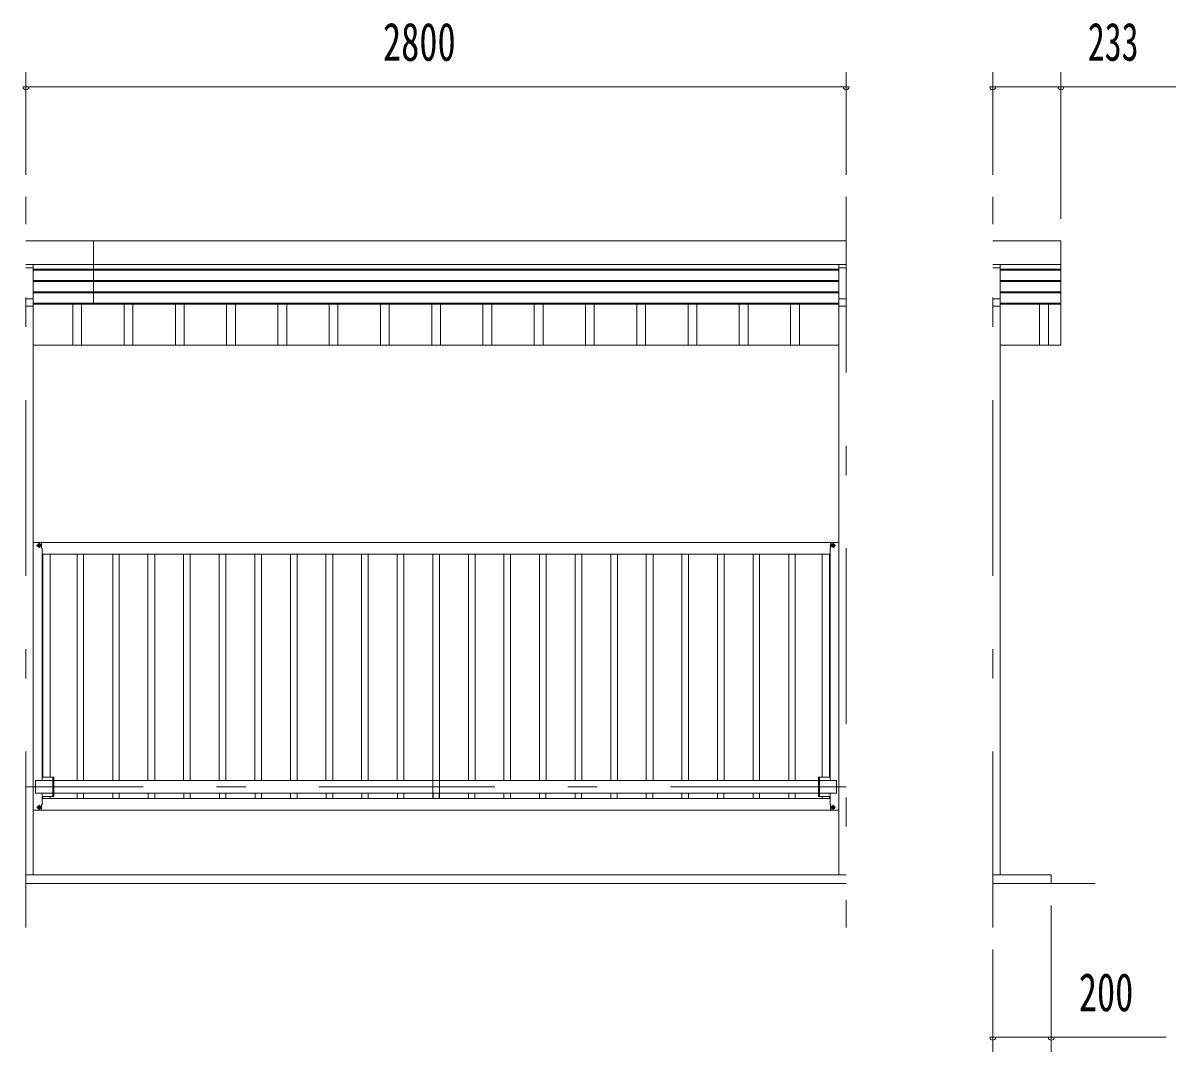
# Model space of a CAD drawing. Units: millimetres, scale not verified. Extents: x -21353 to 21363, y -10500 to 10500.
# Drawn here: x -14089 to -10154, y 1445 to 4957 of the extents above; entities that cross this region are included whole.
import ezdxf
from ezdxf.enums import TextEntityAlignment as Align

# ---------------------------------------------------------------- set-up
doc = ezdxf.new("R2010")
doc.units = ezdxf.units.MM
doc.header["$LTSCALE"] = 50
doc.linetypes.add('USER3', pattern=[24, 12, -5, 2, -5])
for name, color, linetype, lineweight in [('0-2_1-0BOLD', 7, 'Continuous', 18), ('0-3_1-2CENTER', 3, 'USER3', 18), ('0-4_1-4THIN', 4, 'Continuous', 18), ('0-5_1-5DIM', 3, 'Continuous', 18)]:
    doc.layers.add(name, color=color, linetype=linetype, lineweight=lineweight)
doc.styles.add('ＭＳ ゴシック', font='')
doc.styles.get('ＭＳ ゴシック').set_extended_font_data('MS Gothic')

msp = doc.modelspace()

# ---------------------------------------------------------------- linework, layer by layer
at = {"layer": '0-2_1-0BOLD'}
for p, q in [((-14079.23, 4213.68), (-11279.23, 4213.68)), ((-13849.23, 3997.16), (-13849.23, 4213.68)), ((-14079.23, 4132.53), (-11279.23, 4132.53)), ((-14054.23, 2049.68), (-14054.23, 4132.53)), ((-11304.23, 4132.53), (-11304.23, 2049.68)), ((-10779.23, 4132.53), (-10546.23, 4132.53)), ((-10754.23, 2049.68), (-10754.23, 4132.53)), ((-14054.23, 4120.85), (-14079.23, 4120.85)), ((-11304.23, 4116.23), (-14054.23, 4116.23)), ((-14054.23, 4112.9), (-11304.23, 4112.9)), ((-11279.23, 4120.85), (-11304.23, 4120.85)), ((-10754.23, 4120.85), (-10779.23, 4120.85)), ((-10546.23, 4116.23), (-10754.23, 4116.23)), ((-10754.23, 4112.9), (-10546.23, 4112.9)), ((-11304.23, 4077.65), (-14054.23, 4077.65)), ((-14054.23, 4074.32), (-11304.23, 4074.32)), ((-10546.23, 4077.65), (-10754.23, 4077.65)), ((-10754.23, 4074.32), (-10546.23, 4074.32)), ((-14079.23, 4015.79), (-14054.23, 4015.79)), ((-11304.23, 4039.07), (-14054.23, 4039.07)), ((-14054.23, 4035.74), (-11304.23, 4035.74)), ((-11279.23, 4015.79), (-11304.23, 4015.79)), ((-10779.23, 4015.79), (-10754.23, 4015.79)), ((-10546.23, 4039.07), (-10754.23, 4039.07)), ((-10754.23, 4035.74), (-10546.23, 4035.74)), ((-14054.23, 3990.57), (-14079.23, 3990.57)), ((-14054.23, 4000.49), (-11304.23, 4000.49)), ((-11304.23, 3997.16), (-14054.23, 3997.16)), ((-11304.23, 3990.57), (-11279.23, 3990.57)), ((-10754.23, 3990.57), (-10779.23, 3990.57)), ((-10546.23, 4000.49), (-10754.23, 4000.49)), ((-10754.23, 3997.16), (-10546.23, 3997.16)), ((-11304.23, 3856.68), (-14054.23, 3856.68)), ((-10754.23, 3856.68), (-10546.23, 3856.68)), ((-14030.83, 3183.68), (-14054.23, 3183.68)), ((-14052.23, 3183.67), (-11306.23, 3183.67)), ((-14039.23, 3176.52), (-14039.23, 3170.84)), ((-14034.27, 3179.43), (-14039.19, 3176.59)), ((-14039.19, 3170.77), (-14034.27, 3167.93)), ((-14029.27, 3176.59), (-14034.19, 3179.43)), ((-14034.19, 3167.93), (-14029.27, 3170.77)), ((-14029.23, 3170.84), (-14029.23, 3176.52)), ((-11329.23, 3176.52), (-11329.23, 3170.84)), ((-11324.27, 3179.43), (-11329.18, 3176.59)), ((-11329.18, 3170.77), (-11324.27, 3167.93)), ((-11304.23, 3183.68), (-11327.63, 3183.68)), ((-11319.27, 3176.59), (-11324.19, 3179.43)), ((-11324.19, 3167.93), (-11319.27, 3170.77)), ((-11319.23, 3170.84), (-11319.23, 3176.52)), ((-11334.23, 3143.68), (-14024.23, 3143.68)), ((-13984.23, 2382.68), (-14024.23, 2382.68)), ((-13987.43, 2316.68), (-13987.43, 2382.68)), ((-13984.23, 2371.03), (-11374.22, 2371.03)), ((-11334.22, 2382.68), (-11374.22, 2382.68)), ((-11371.02, 2316.68), (-11371.02, 2382.68)), ((-11374.22, 2328.33), (-13984.23, 2328.33)), ((-11312.17, 2328.33), (-11371.02, 2328.33)), ((-14034.27, 2285.43), (-14039.19, 2282.59)), ((-14029.27, 2282.59), (-14034.19, 2285.43)), ((-11334.23, 2309.68), (-14024.23, 2309.68)), ((-11329.18, 2282.59), (-11324.27, 2285.43)), ((-11324.19, 2285.43), (-11319.27, 2282.59)), ((-14054.23, 2269.68), (-11304.23, 2269.68)), ((-14039.23, 2282.52), (-14039.23, 2276.84)), ((-14039.19, 2276.77), (-14034.27, 2273.93)), ((-14034.19, 2273.93), (-14029.27, 2276.77)), ((-14029.23, 2276.84), (-14029.23, 2282.52)), ((-11329.23, 2276.84), (-11329.23, 2282.52)), ((-11324.27, 2273.93), (-11329.18, 2276.77)), ((-11319.27, 2276.77), (-11324.19, 2273.93)), ((-11319.23, 2282.52), (-11319.23, 2276.84)), ((-11279.23, 2049.68), (-14079.23, 2049.68)), ((-11279.23, 2019.68), (-14079.23, 2019.68)), ((-10779.23, 2019.68), (-10429.23, 2019.68))]:
    msp.add_line(p, q, dxfattribs=at)
for points in [[(-10546.23, 3856.68), (-10546.23, 4213.68), (-10779.23, 4213.68)], [(-14024.23, 2371.03), (-14024.23, 3164.68), (-14025.83, 3164.68), (-14025.83, 3178.68)], [(-11332.63, 3178.68), (-11332.63, 3164.68), (-11334.23, 3164.68), (-11334.23, 2371.03)], [(-13987.43, 2328.33), (-14046.28, 2328.33), (-14046.28, 2371.03), (-13987.43, 2371.03)], [(-14024.23, 2316.68), (-13984.23, 2316.68), (-13984.23, 2382.68)], [(-11374.22, 2382.68), (-11374.22, 2316.68), (-11334.22, 2316.68)], [(-11371.02, 2371.03), (-11312.17, 2371.03), (-11312.17, 2328.33)], [(-14025.83, 2274.68), (-14025.83, 2288.68), (-14024.23, 2288.68), (-14024.23, 2328.33)], [(-11332.63, 2274.68), (-11332.63, 2288.68), (-11334.23, 2288.68), (-11334.23, 2328.33)], [(-10579.23, 2019.68), (-10579.23, 2049.68), (-10779.23, 2049.68)]]:
    msp.add_lwpolyline(points, dxfattribs=at)
for centre, radius in [((-14034.23, 3173.68), 6.25), ((-14034.23, 3173.68), 4.9), ((-11324.23, 3173.68), 6.25), ((-11324.23, 3173.68), 4.9), ((-14034.23, 2279.68), 6.25), ((-14034.23, 2279.68), 4.9), ((-11324.23, 2279.68), 6.25), ((-11324.23, 2279.68), 4.9)]:
    msp.add_circle(centre, radius, dxfattribs=at)
for centre, radius, start, end in [((-14034.23, 3173.68), 5.75, 149.59184, 150.40814), ((-14034.23, 3173.68), 5.75, 209.59184, 210.40814), ((-14034.23, 3173.68), 5.75, 89.59184, 90.40814), ((-14034.23, 3173.68), 5.75, 269.59184, 270.40814), ((-14030.83, 3178.68), 5, 0, 90), ((-14034.23, 3173.68), 5.75, 29.59184, 30.40814), ((-14034.23, 3173.68), 5.75, 329.59184, 330.40814), ((-11327.63, 3178.68), 5, 90, 180), ((-11324.23, 3173.68), 5.75, 149.59184, 150.40814), ((-11324.23, 3173.68), 5.75, 209.59184, 210.40814), ((-11324.23, 3173.68), 5.75, 89.59184, 90.40814), ((-11324.23, 3173.68), 5.75, 269.59184, 270.40814), ((-11324.23, 3173.68), 5.75, 29.59184, 30.40814), ((-11324.23, 3173.68), 5.75, 329.59184, 330.40814), ((-14034.23, 2279.68), 5.75, 149.59184, 150.40814), ((-14034.23, 2279.68), 5.75, 89.59184, 90.40814), ((-14034.23, 2279.68), 5.75, 29.59184, 30.40814), ((-11324.23, 2279.68), 5.75, 149.59184, 150.40814), ((-11324.23, 2279.68), 5.75, 89.59184, 90.40814), ((-11324.23, 2279.68), 5.75, 29.59184, 30.40814), ((-14034.23, 2279.68), 5.75, 209.59184, 210.40814), ((-14034.23, 2279.68), 5.75, 269.59184, 270.40814), ((-14030.83, 2274.68), 5, 270, 0), ((-14034.23, 2279.68), 5.75, 329.59184, 330.40814), ((-11327.63, 2274.68), 5, 180, 270), ((-11324.23, 2279.68), 5.75, 209.59184, 210.40814), ((-11324.23, 2279.68), 5.75, 269.59184, 270.40814), ((-11324.23, 2279.68), 5.75, 329.59184, 330.40814)]:
    msp.add_arc(centre, radius, start, end, dxfattribs=at)
at = {"layer": '0-3_1-2CENTER'}
for p, q in [((-14079.23, 1869.68), (-14079.23, 4363.68)), ((-11279.23, 4363.68), (-11279.23, 1869.68)), ((-10779.23, 1869.68), (-10779.23, 4363.68)), ((-14042.98, 3173.68), (-14025.48, 3173.68)), ((-14034.23, 3182.43), (-14034.23, 3164.93)), ((-11315.48, 3173.68), (-11332.98, 3173.68)), ((-11324.23, 3182.43), (-11324.23, 3164.93)), ((-11279.23, 2349.68), (-14079.23, 2349.68)), ((-14034.23, 2288.43), (-14034.23, 2270.93)), ((-11324.23, 2270.93), (-11324.23, 2288.43)), ((-14042.98, 2279.68), (-14025.48, 2279.68)), ((-11315.48, 2279.68), (-11332.98, 2279.68))]:
    msp.add_line(p, q, dxfattribs=at)
at = {"layer": '0-4_1-4THIN'}
for p, q in [((-13919.23, 3997.16), (-13919.23, 3856.68)), ((-13889.23, 3856.68), (-13889.23, 3997.16)), ((-13744.23, 3997.16), (-13744.23, 3856.68)), ((-13714.23, 3856.68), (-13714.23, 3997.16)), ((-13569.23, 3997.16), (-13569.23, 3856.68)), ((-13539.23, 3856.68), (-13539.23, 3997.16)), ((-13394.23, 3997.16), (-13394.23, 3856.68)), ((-13364.23, 3856.68), (-13364.23, 3997.16)), ((-13219.23, 3997.16), (-13219.23, 3856.68)), ((-13189.23, 3856.68), (-13189.23, 3997.16)), ((-13044.23, 3997.16), (-13044.23, 3856.68)), ((-13014.23, 3856.68), (-13014.23, 3997.16)), ((-12869.23, 3997.16), (-12869.23, 3856.68)), ((-12839.23, 3856.68), (-12839.23, 3997.16)), ((-12694.23, 3997.16), (-12694.23, 3856.68)), ((-12664.23, 3856.68), (-12664.23, 3997.16)), ((-12519.23, 3997.16), (-12519.23, 3856.68)), ((-12489.23, 3856.68), (-12489.23, 3997.16)), ((-12344.23, 3997.16), (-12344.23, 3856.68)), ((-12314.23, 3856.68), (-12314.23, 3997.16)), ((-12169.23, 3997.16), (-12169.23, 3856.68)), ((-12139.23, 3856.68), (-12139.23, 3997.16)), ((-11994.23, 3997.16), (-11994.23, 3856.68)), ((-11964.23, 3856.68), (-11964.23, 3997.16)), ((-11819.23, 3997.16), (-11819.23, 3856.68)), ((-11789.23, 3856.68), (-11789.23, 3997.16)), ((-11644.23, 3997.16), (-11644.23, 3856.68)), ((-11614.23, 3856.68), (-11614.23, 3997.16)), ((-11469.23, 3997.16), (-11469.23, 3856.68)), ((-11439.23, 3856.68), (-11439.23, 3997.16)), ((-10619.23, 3997.16), (-10619.23, 3856.68)), ((-10589.23, 3856.68), (-10589.23, 3997.16)), ((-14021.73, 2382.68), (-14021.73, 3143.68)), ((-13996.73, 3143.68), (-13996.73, 2382.68)), ((-13904.73, 2371.03), (-13904.73, 3143.68)), ((-13882.73, 3143.68), (-13882.73, 2371.03)), ((-13783.23, 2371.03), (-13783.23, 3143.68)), ((-13761.23, 3143.68), (-13761.23, 2371.03)), ((-13662.73, 2371.03), (-13662.73, 3143.68)), ((-13639.73, 3143.68), (-13639.73, 2371.03)), ((-13541.23, 2371.03), (-13541.23, 3143.68)), ((-13518.23, 3143.68), (-13518.23, 2371.03)), ((-13419.73, 2371.03), (-13419.73, 3143.68)), ((-13396.73, 3143.68), (-13396.73, 2371.03)), ((-13298.23, 2371.03), (-13298.23, 3143.68)), ((-13275.23, 3143.68), (-13275.23, 2371.03)), ((-13176.73, 2371.03), (-13176.73, 3143.68)), ((-13153.73, 3143.68), (-13153.73, 2371.03)), ((-13055.23, 2371.03), (-13055.23, 3143.68)), ((-13032.23, 3143.68), (-13032.23, 2371.03)), ((-12933.73, 2371.03), (-12933.73, 3143.68)), ((-12910.73, 3143.68), (-12910.73, 2371.03)), ((-12812.23, 2371.03), (-12812.23, 3143.68)), ((-12789.23, 3143.68), (-12789.23, 2371.03)), ((-12690.73, 2309.68), (-12690.73, 3143.68)), ((-12667.73, 3143.68), (-12667.73, 2309.68)), ((-12569.23, 2371.03), (-12569.23, 3143.68)), ((-12546.23, 3143.68), (-12546.23, 2371.03)), ((-12447.73, 2371.03), (-12447.73, 3143.68)), ((-12424.73, 3143.68), (-12424.73, 2371.03)), ((-12326.23, 2371.03), (-12326.23, 3143.68)), ((-12303.23, 3143.68), (-12303.23, 2371.03)), ((-12204.73, 2371.03), (-12204.73, 3143.68)), ((-12181.73, 3143.68), (-12181.73, 2371.03)), ((-12083.23, 2371.03), (-12083.23, 3143.68)), ((-12060.22, 3143.68), (-12060.22, 2371.03)), ((-11961.73, 2371.03), (-11961.73, 3143.68)), ((-11938.73, 3143.68), (-11938.73, 2371.03)), ((-11840.23, 2371.03), (-11840.23, 3143.68)), ((-11817.23, 3143.68), (-11817.23, 2371.03)), ((-11718.72, 2371.03), (-11718.72, 3143.68)), ((-11695.73, 3143.68), (-11695.73, 2371.03)), ((-11597.23, 2371.03), (-11597.23, 3143.68)), ((-11575.23, 3143.68), (-11575.23, 2371.03)), ((-11475.73, 2371.03), (-11475.73, 3143.68)), ((-11453.73, 3143.68), (-11453.73, 2371.03)), ((-11361.73, 2382.68), (-11361.73, 3143.68)), ((-11336.73, 3143.68), (-11336.73, 2382.68)), ((-13904.73, 2309.68), (-13904.73, 2328.33)), ((-13882.73, 2328.33), (-13882.73, 2309.68)), ((-13783.23, 2309.68), (-13783.23, 2328.33)), ((-13761.23, 2328.33), (-13761.23, 2309.68)), ((-13661.73, 2309.68), (-13661.73, 2328.33)), ((-13639.73, 2328.33), (-13639.73, 2309.68)), ((-13540.23, 2309.68), (-13540.23, 2328.33)), ((-13518.23, 2328.33), (-13518.23, 2309.68)), ((-13418.73, 2309.68), (-13418.73, 2328.33)), ((-13396.73, 2328.33), (-13396.73, 2309.68)), ((-13297.23, 2309.68), (-13297.23, 2328.33)), ((-13275.23, 2328.33), (-13275.23, 2309.68)), ((-13175.73, 2309.68), (-13175.73, 2328.33)), ((-13153.73, 2328.33), (-13153.73, 2309.68)), ((-13054.23, 2309.68), (-13054.23, 2328.33)), ((-13032.23, 2328.33), (-13032.23, 2309.68)), ((-12932.73, 2309.68), (-12932.73, 2328.33)), ((-12910.73, 2328.33), (-12910.73, 2309.68)), ((-12811.23, 2309.68), (-12811.23, 2328.33)), ((-12789.23, 2328.33), (-12789.23, 2309.68)), ((-12689.73, 2328.33), (-12689.73, 2309.68)), ((-12668.73, 2309.68), (-12668.73, 2328.33)), ((-12569.23, 2309.68), (-12569.23, 2328.33)), ((-12547.23, 2328.33), (-12547.23, 2309.68)), ((-12447.73, 2309.68), (-12447.73, 2328.33)), ((-12425.73, 2328.33), (-12425.73, 2309.68)), ((-12326.23, 2309.68), (-12326.23, 2328.33)), ((-12304.23, 2328.33), (-12304.23, 2309.68)), ((-12204.73, 2309.68), (-12204.73, 2328.33)), ((-12182.72, 2328.33), (-12182.72, 2309.68)), ((-12083.23, 2309.68), (-12083.23, 2328.33)), ((-12061.23, 2328.33), (-12061.23, 2309.68)), ((-11961.73, 2309.68), (-11961.73, 2328.33)), ((-11939.73, 2328.33), (-11939.73, 2309.68)), ((-11840.23, 2309.68), (-11840.23, 2328.33)), ((-11818.23, 2328.33), (-11818.23, 2309.68)), ((-11718.72, 2309.68), (-11718.72, 2328.33)), ((-11696.73, 2328.33), (-11696.73, 2309.68)), ((-11597.23, 2309.68), (-11597.23, 2328.33)), ((-11575.23, 2328.33), (-11575.23, 2309.68)), ((-11475.73, 2309.68), (-11475.73, 2328.33)), ((-11453.73, 2328.33), (-11453.73, 2309.68)), ((-14021.73, 2309.68), (-14021.73, 2316.68)), ((-13996.73, 2316.68), (-13996.73, 2309.68)), ((-11361.73, 2309.68), (-11361.73, 2316.68)), ((-11336.73, 2316.68), (-11336.73, 2309.68))]:
    msp.add_line(p, q, dxfattribs=at)
at = {"layer": '0-5_1-5DIM'}
for p, q in [((-14079.23, 4438.68), (-14079.23, 4788.68)), ((-11279.23, 4788.68), (-11279.23, 4438.68)), ((-10779.23, 4438.68), (-10779.23, 4788.68)), ((-10546.23, 4788.68), (-10546.23, 4288.68)), ((-14069.23, 4738.68), (-14089.23, 4738.68)), ((-14079.23, 4738.68), (-11279.23, 4738.68)), ((-11269.23, 4738.68), (-11289.23, 4738.68)), ((-10769.23, 4738.68), (-10789.23, 4738.68)), ((-10779.23, 4738.68), (-10153.73, 4738.68)), ((-10536.23, 4738.68), (-10556.23, 4738.68)), ((-10579.24, 1944.68), (-10579.24, 1444.68)), ((-10779.23, 1444.68), (-10779.23, 1794.68)), ((-10769.23, 1494.68), (-10789.23, 1494.68)), ((-10779.23, 1494.68), (-10186.73, 1494.68)), ((-10569.23, 1494.68), (-10589.23, 1494.68))]:
    msp.add_line(p, q, dxfattribs=at)
for centre in [(-14079.23, 4738.68), (-11279.23, 4738.68), (-10779.23, 4738.68), (-10546.23, 4738.68), (-10779.23, 1494.68), (-10579.23, 1494.68)]:
    msp.add_arc(centre, 10, 180, 0, dxfattribs=at)

# ---------------------------------------------------------------- texts
at = {"layer": '0-5_1-5DIM', "color": 7, "style": 'ＭＳ ゴシック'}
for s, width, p in [('2800', 0.7, (-12860.5, 4788.68)), ('233', 0.65, (-10454.4, 4788.68)), ('200', 0.7, (-10485.25, 1544.68))]:
    msp.add_text(s, height=130.2, dxfattribs=dict(at, width=width)).set_placement(p, align=Align.BOTTOM_LEFT)

doc.saveas('drawing.dxf')
